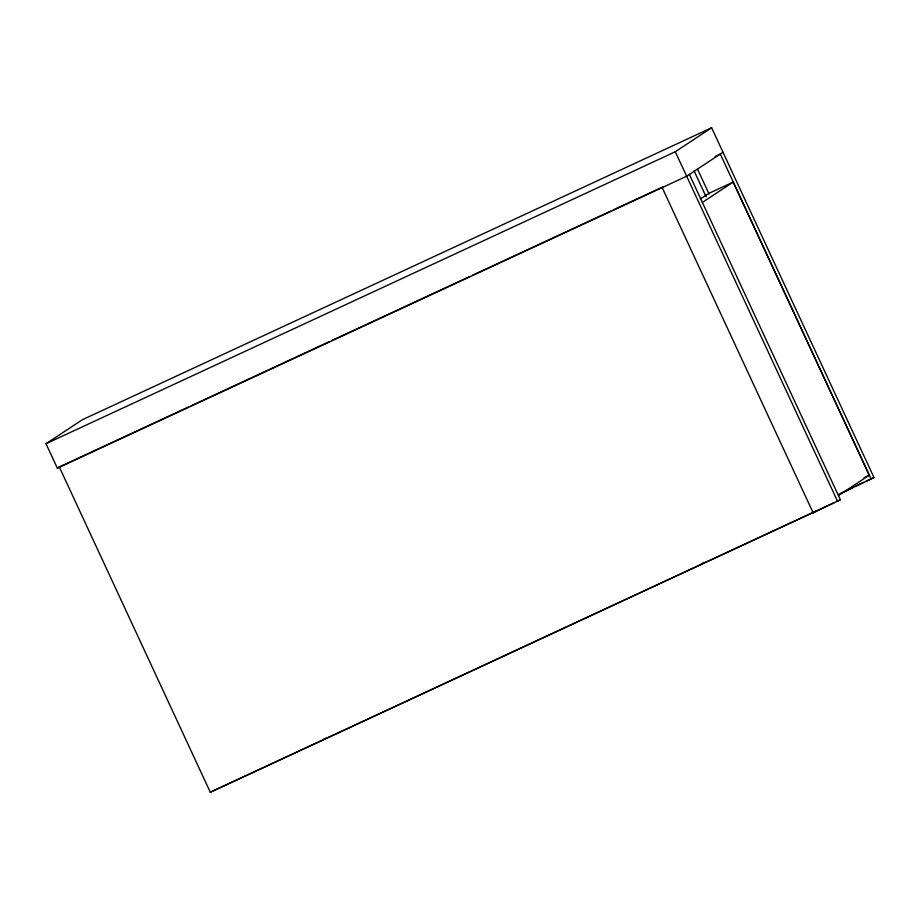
<?xml version="1.0" encoding="UTF-8"?>
<svg xmlns="http://www.w3.org/2000/svg" width="920" height="920" viewBox="0 0 920 920"><rect width="100%" height="100%" fill="white"/><g stroke="black" fill="none" stroke-linecap="round" stroke-linejoin="round"><path stroke-width="1.38" d="M723.005 152.248L686.654 176.237L57.362 468.211L46 443.727L82.34 419.738L711.631 127.765L874 477.549L838.982 494.327M57.362 468.211L59.708 466.659M46 443.727L675.292 151.754L711.631 127.765M700.431 198.904L708.699 193.453L733.171 182.091L869.239 475.214L838.522 495.489M702.466 202.365L733.171 182.091M188.347 407.065L59.294 466.934L210.3 792.235L833.945 502.734M322.966 739.806L325.335 738.231M700.534 564.627L704.099 562.269M662.181 187.599L813.188 512.9L815.913 511.094M846.803 490.705L853.392 487.117M813.188 512.9L840.385 499.744L689.379 174.443M715.127 156.446L720.279 154.054L871.274 479.354M190.946 405.858L329.118 341.745M331.729 340.538L469.89 276.437M472.5 275.218L610.673 211.117M613.283 209.909L662.814 186.921M864.087 477.606L869.239 475.214M855.968 485.921L863.696 482.333M866.272 481.137L874 477.549M841.075 493.2L847.596 490.176M836.521 501.538L840.385 499.744M210.3 792.235L813.809 512.221M697.613 169.303L709.09 194.028M694.106 170.913L706.134 196.822M675.292 151.754L837.66 501.538"/></g></svg>
